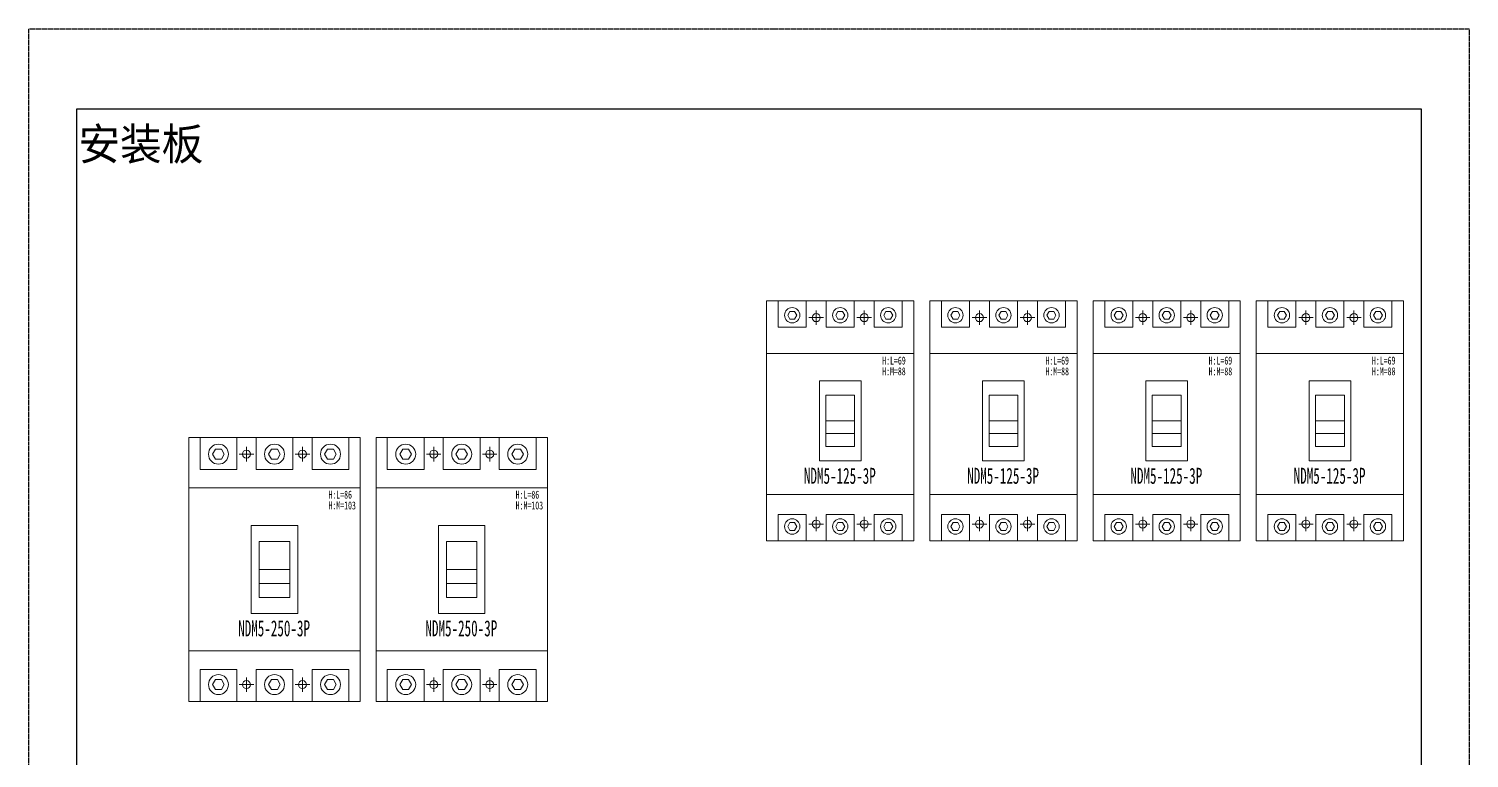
# Model space of a CAD drawing. Extents: x 304572 to 305472, y 311458 to 312658.
# Drawn here: x 304572 to 305472, y 312202 to 312658 of the extents above; entities that cross this region are included whole.
import ezdxf
from ezdxf.enums import TextEntityAlignment as Align

# ---------------------------------------------------------------- set-up
doc = ezdxf.new("R2010")
doc.units = 0
doc.header["$MEASUREMENT"] = 0
doc.linetypes.add('DASHED', pattern=[0.75, 0.5, -0.25])
doc.layers.add('布置图', color=30, linetype='Continuous')
doc.layers.add('细线', color=7, linetype='Continuous', lineweight=0)
doc.styles.add('宋', font='', dxfattribs={"width": 0.7})
doc.styles.get('宋').set_extended_font_data('SimSun')

# ---------------------------------------------------------------- blocks, each defined once
blk = doc.blocks.new('Manufacturer光辉PartName塑壳断路器Series250ShellFrameLimitingCurrentRemarkPartTypeMinCurrent100MaxCurrent250Poles3PMinPower0MaxPower0LibType2DelFlgfalseUpdateDate')
at = {"layer": '细线'}
for p, q in [((-22.03, 72), (-12.97, 72)), ((-17.5, 76.53), (-17.5, 67.47)), ((12.97, 72), (22.03, 72)), ((17.5, 76.53), (17.5, 67.47)), ((-22.03, -72), (-12.97, -72)), ((-17.5, -76.53), (-17.5, -67.47)), ((12.97, -72), (22.03, -72)), ((17.5, -76.53), (17.5, -67.47))]:
    blk.add_line(p, q, dxfattribs=at)
for points in [[(-53.5, 82.5), (53.5, 82.5), (53.5, -82.5), (-53.5, -82.5)], [(-46.5, 62.5), (-23.5, 62.5), (-23.5, 82.5), (-46.5, 82.5)], [(-11.5, 62.5), (11.5, 62.5), (11.5, 82.5), (-11.5, 82.5)], [(23.5, 62.5), (46.5, 62.5), (46.5, 82.5), (23.5, 82.5)], [(-53.5, -51), (53.5, -51), (53.5, 51), (-53.5, 51)], [(-14.5, -27.5), (14.5, -27.5), (14.5, 27.5), (-14.5, 27.5)], [(-9.5, -17.5), (9.5, -17.5), (9.5, 17.5), (-9.5, 17.5)], [(-9.5, 0), (9.5, 0), (9.5, -17.5), (-9.5, -17.5)], [(-9.5, 0), (9.5, 0), (9.5, -8.75), (-9.5, -8.75)], [(-46.5, -62.5), (-23.5, -62.5), (-23.5, -82.5), (-46.5, -82.5)], [(-11.5, -62.5), (11.5, -62.5), (11.5, -82.5), (-11.5, -82.5)], [(23.5, -62.5), (46.5, -62.5), (46.5, -82.5), (23.5, -82.5)]]:
    blk.add_lwpolyline(points, close=True, dxfattribs=at)
at = {"layer": '细线', "color": 7}
for points in [[(-31.35, 72), (-33.17, 75.17), (-36.83, 75.17), (-38.65, 72), (-36.83, 68.83), (-33.17, 68.83)], [(3.65, 72), (1.83, 75.17), (-1.83, 75.17), (-3.65, 72), (-1.83, 68.83), (1.83, 68.83)], [(38.65, 72), (36.83, 75.17), (33.17, 75.17), (31.35, 72), (33.17, 68.83), (36.83, 68.83)], [(-31.35, -72), (-33.17, -75.17), (-36.83, -75.17), (-38.65, -72), (-36.83, -68.83), (-33.17, -68.83)], [(3.65, -72), (1.83, -75.17), (-1.83, -75.17), (-3.65, -72), (-1.83, -68.83), (1.83, -68.83)], [(38.65, -72), (36.83, -75.17), (33.17, -75.17), (31.35, -72), (33.17, -68.83), (36.83, -68.83)]]:
    blk.add_lwpolyline(points, close=True, dxfattribs=at)
for centre in [(-35, 72), (0, 72), (35, 72), (-35, -72), (0, -72), (35, -72)]:
    blk.add_circle(centre, 6.24, dxfattribs=at)
at = {"layer": '细线'}
for centre in [(-17.5, 72), (17.5, 72), (-17.5, -72), (17.5, -72)]:
    blk.add_circle(centre, 2.5, dxfattribs=at)
at = {"layer": '细线', "color": 7, "attachment_point": 1, "style": '宋'}
for s, insert, char_height, width in [('\\pxql;{\\fFangSong_GB2312|b0|i0|c134|p49;\\W0.6;H:L=86}', (33.73, 49.19), 5, 16.7991), ('\\pxql;{\\fFangSong_GB2312|b0|i0|c134|p49;\\W0.6;H:M=103}', (33.73, 42.45), 5, 16.7991), ('\\pxql;{\\fFangSong_GB2312|b0|i0|c134|p49;\\W0.6;NDM5-250-3P}', (-22.68, -31.84), 10, 49.2649)]:
    blk.add_mtext(s, dxfattribs=dict(at, insert=insert, char_height=char_height, width=width))
blk = doc.blocks.new('Manufacturer光辉PartName塑壳断路器Series125ShellFrameLimitingCurrentRemarkPartTypeMinCurrent1MaxCurrent125Poles3PMinPower0MaxPower0LibType2DelFlgfalseUpdateDate')
at = {"layer": '细线'}
for p, q in [((-19.53, 64.5), (-10.47, 64.5)), ((-15, 69.03), (-15, 59.97)), ((10.47, 64.5), (19.53, 64.5)), ((15, 69.03), (15, 59.97)), ((-15, -69.03), (-15, -59.97)), ((15, -69.03), (15, -59.97)), ((-19.53, -64.5), (-10.47, -64.5)), ((10.47, -64.5), (19.53, -64.5))]:
    blk.add_line(p, q, dxfattribs=at)
for points in [[(-46, -75), (46, -75), (46, 75), (-46, 75)], [(-38.75, 58.5), (-21.25, 58.5), (-21.25, 75), (-38.75, 75)], [(-8.75, 58.5), (8.75, 58.5), (8.75, 75), (-8.75, 75)], [(21.25, 58.5), (38.75, 58.5), (38.75, 75), (21.25, 75)], [(-46, -46), (46, -46), (46, 42), (-46, 42)], [(-13, -25), (13, -25), (13, 25), (-13, 25)], [(-9, -16), (9, -16), (9, 16), (-9, 16)], [(-9, 0), (9, 0), (9, -16), (-9, -16)], [(-9, 0), (9, 0), (9, -8), (-9, -8)], [(-38.75, -58.5), (-21.25, -58.5), (-21.25, -75), (-38.75, -75)], [(-8.75, -58.5), (8.75, -58.5), (8.75, -75), (-8.75, -75)], [(21.25, -58.5), (38.75, -58.5), (38.75, -75), (21.25, -75)]]:
    blk.add_lwpolyline(points, close=True, dxfattribs=at)
at = {"layer": '细线', "color": 7}
for points in [[(-27.19, 66), (-28.59, 68.43), (-31.41, 68.43), (-32.81, 66), (-31.41, 63.57), (-28.59, 63.57)], [(2.81, 66), (1.41, 68.43), (-1.41, 68.43), (-2.81, 66), (-1.41, 63.57), (1.41, 63.57)], [(32.81, 66), (31.41, 68.43), (28.59, 68.43), (27.19, 66), (28.59, 63.57), (31.41, 63.57)], [(-27.19, -66), (-28.59, -68.43), (-31.41, -68.43), (-32.81, -66), (-31.41, -63.57), (-28.59, -63.57)], [(2.81, -66), (1.41, -68.43), (-1.41, -68.43), (-2.81, -66), (-1.41, -63.57), (1.41, -63.57)], [(32.81, -66), (31.41, -68.43), (28.59, -68.43), (27.19, -66), (28.59, -63.57), (31.41, -63.57)]]:
    blk.add_lwpolyline(points, close=True, dxfattribs=at)
for centre in [(-30, 66), (0, 66), (30, 66), (-30, -66), (0, -66), (30, -66)]:
    blk.add_circle(centre, 4.8, dxfattribs=at)
at = {"layer": '细线'}
for centre in [(-15, 64.5), (15, 64.5), (-15, -64.5), (15, -64.5)]:
    blk.add_circle(centre, 2.5, dxfattribs=at)
at = {"layer": '细线', "color": 7, "attachment_point": 1, "style": '宋'}
for s, insert, char_height, width in [('\\pxql;{\\fFangSong_GB2312|b0|i0|c134|p49;\\W0.6;H:L=69}', (26.23, 40.19), 5, 16.7991), ('\\pxql;{\\fFangSong_GB2312|b0|i0|c134|p49;\\W0.6;H:M=88}', (26.23, 33.45), 5, 16.7991), ('\\pxql;{\\fFangSong_GB2312|b0|i0|c134|p49;\\W0.6;NDM5-125-3P}', (-22.68, -29.34), 10, 49.2649)]:
    blk.add_mtext(s, dxfattribs=dict(at, insert=insert, char_height=char_height, width=width))

msp = doc.modelspace()

# ---------------------------------------------------------------- linework, layer by layer
at = {"color": 2}
msp.add_lwpolyline([(304602.26, 312608.17), (305442.26, 312608.17), (305442.26, 311508.17), (304602.26, 311508.17)], close=True, dxfattribs=at)
at = {"layer": '布置图', "linetype": 'DASHED'}
msp.add_lwpolyline([(304572.26, 312658.17), (305472.26, 312658.17), (305472.26, 311458.17), (304572.26, 311458.17)], close=True, dxfattribs=at)

# ---------------------------------------------------------------- block references
for name, p in [('Manufacturer光辉PartName塑壳断路器Series125ShellFrameLimitingCurrentRemarkPartTypeMinCurrent1MaxCurrent125Poles3PMinPower0MaxPower0LibType2DelFlgfalseUpdateDate', (305079.26, 312413.17)), ('Manufacturer光辉PartName塑壳断路器Series125ShellFrameLimitingCurrentRemarkPartTypeMinCurrent1MaxCurrent125Poles3PMinPower0MaxPower0LibType2DelFlgfalseUpdateDate', (305181.26, 312413.17)), ('Manufacturer光辉PartName塑壳断路器Series125ShellFrameLimitingCurrentRemarkPartTypeMinCurrent1MaxCurrent125Poles3PMinPower0MaxPower0LibType2DelFlgfalseUpdateDate', (305283.26, 312413.17)), ('Manufacturer光辉PartName塑壳断路器Series125ShellFrameLimitingCurrentRemarkPartTypeMinCurrent1MaxCurrent125Poles3PMinPower0MaxPower0LibType2DelFlgfalseUpdateDate', (305385.26, 312413.17)), ('Manufacturer光辉PartName塑壳断路器Series250ShellFrameLimitingCurrentRemarkPartTypeMinCurrent100MaxCurrent250Poles3PMinPower0MaxPower0LibType2DelFlgfalseUpdateDate', (304725.76, 312320.37)), ('Manufacturer光辉PartName塑壳断路器Series250ShellFrameLimitingCurrentRemarkPartTypeMinCurrent100MaxCurrent250Poles3PMinPower0MaxPower0LibType2DelFlgfalseUpdateDate', (304842.76, 312320.37))]:
    msp.add_blockref(name, p)

# ---------------------------------------------------------------- texts
at = {"color": 0}
msp.add_text('安装板', height=20, dxfattribs=at).set_placement((304603.26, 312586.17), align=Align.MIDDLE_LEFT)

doc.saveas('drawing.dxf')
